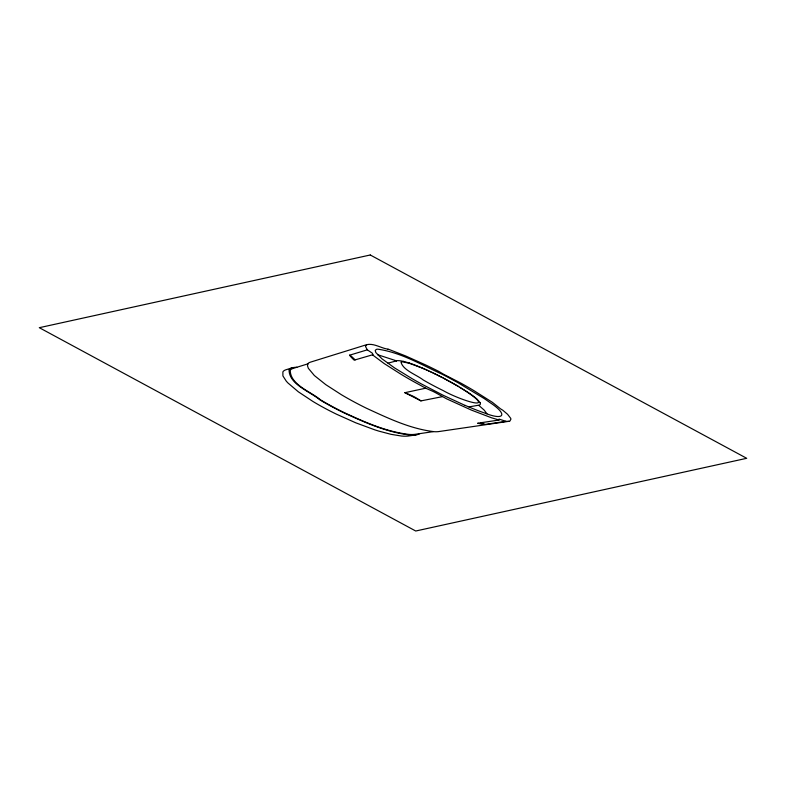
<?xml version="1.0" encoding="UTF-8"?>
<svg xmlns="http://www.w3.org/2000/svg" width="786" height="786" viewBox="0 0 786 786"><rect width="100%" height="100%" fill="white"/><g stroke="black" fill="none" stroke-linecap="round" stroke-linejoin="round"><path stroke-width="1.18" d="M355.174 359.87L351.44 356.323A23.482 7.526 18.7 0 0 349.593 355.193L367.327 349.839L372.299 353.169L373.095 354.8A2.073 0.668 18.7 0 1 372.485 354.83L354.201 360.145A55.433 17.773 18.7 0 1 349.534 355.184M308.161 363.466L307.454 365.618L308.318 368.27L314.361 375.531L325.758 384.629L341.35 394.69A158.232 50.726 18.7 0 0 366.305 408.17C388.068 418.181 410.42 428.979 434.501 431.71A22.499 7.212 18.7 0 0 438.804 431.563L508.817 421.325A9.707 3.115 18.7 0 0 509.937 421.021L510.929 419.144A21.291 6.828 18.7 0 0 510.586 418.152L507.589 414.31L502.775 410.213A30.625 9.815 18.7 0 1 500.505 408.818L492.409 402.344L473.585 390.436A261.011 83.68 18.7 0 0 461.146 383.273L445.927 375.443A47.494 15.229 18.7 0 1 443.245 374.038L438.843 371.444A221.456 71.005 18.7 0 0 425.481 364.881L405.674 355.97L388.392 349.21C381.289 348.453 374.45 343.069 366.836 344.632L310.352 362.179A22.499 7.212 18.7 0 0 308.161 363.466M388.304 349.387L387.567 349.426M366.836 344.632L365.451 346.39L367.327 349.839M296.862 367.259A25.093 8.047 18.7 0 0 291.95 367.897L286.035 369.734A28.424 9.108 18.7 0 0 282.881 371.916L282.901 375.905L286.202 381.043A68.176 21.861 18.7 0 0 287.99 383.008L298.326 391.792L312.857 401.42A131.753 42.238 18.7 0 0 336.565 414.232L355.793 422.829L374.539 429.755A68.176 21.861 18.7 0 0 378.97 431.15L391.094 434.344L401.597 436.043A28.414 9.108 18.7 0 0 408.671 435.975L416 434.894A25.073 8.037 18.7 0 0 419.734 433.626M293.099 368.428L307.866 363.859M387.989 363.161L396.508 360.862M442.233 396.684L420.972 400.889L404.888 392.695L425.707 388.196L433.086 391.438A46.551 14.924 18.7 0 1 436.544 393.246L446.527 398.797L471.276 410.046L491.663 417.838L499.071 420.019L498.972 419.193A1.641 0.531 18.7 0 1 499.179 419.135L505.997 421.335A10.906 3.498 18.7 0 0 508.827 421.325M468.977 406.902L478.625 405.212L484.097 410.027L486.956 413.78M499.071 420.019L477.613 423.241A21.183 6.789 18.7 0 0 484.913 424.469L505.997 421.335M433.341 431.632L415.096 434.314A26.439 8.479 18.7 0 1 409.074 434.422C386.191 431.74 364.763 422.111 344.052 412.542A135.339 43.387 18.7 0 1 320.442 399.789C311.158 391.792 290.034 384.698 290.26 370.255A26.439 8.479 18.7 0 1 293.09 368.418M403.346 361.354L409.093 362.975M377.467 354.643L396.488 360.862M480.58 422.789L481.808 423.202A15.7 5.03 18.7 0 1 484.864 424.44M404.888 392.695L412.178 395.8A39.133 12.547 18.7 0 1 415.539 397.539L420.972 400.889M420.775 367.504L409.133 363.22L402.403 361.835A5.492 1.759 18.7 0 0 400.988 362.1C402.982 370.304 416.609 374.765 423.261 379.992A145.017 46.492 18.7 0 0 435.051 386.476A134.278 43.053 18.7 0 0 443.225 390.603C460.675 400.555 502.637 414.035 459.938 387.39M422.396 368.182L415.794 365.392A42.051 13.48 18.7 0 0 409.093 362.975M420.903 367.455L424.037 368.88M422.671 368.202L425.707 369.607M465.115 405.429L443.009 395.201L421.984 384.256A247.806 79.445 18.7 0 1 412.257 378.764L394.641 367.966L381.957 358.799L375.816 352.541L375.207 350.448L376.376 349.377A8.901 2.849 18.7 0 1 377.742 349.171C400.614 352.364 421.237 364.625 441.938 374.165A242.933 77.883 18.7 0 1 457.973 382.703L483.96 398.404A140.979 45.205 18.7 0 1 489.757 402.442C507.776 414.094 505.211 421.227 484.461 412.964A88.13 28.257 18.7 0 1 465.184 405.389M424.469 368.988L427.397 370.363M426.297 369.793L429.107 371.139M428.144 370.638L436.063 374.441M429.942 371.464L430.816 371.866M431.681 372.279L432.555 372.692M433.43 373.114L443.108 378.007A150.961 48.398 18.7 0 1 456.774 385.513L467.621 392.116M436.947 374.824L442.223 377.486M443.088 377.928L458.739 386.584M425.707 388.196L413.112 381.318A252.945 81.096 18.7 0 1 401.214 374.391L384.187 363.564L372.485 354.83M480.099 402.648L477.033 399.121A44.173 14.158 18.7 0 0 475.992 398.227A71.202 22.823 18.7 0 0 467.552 392.116M416 434.904A26.921 8.626 18.7 0 1 409.87 435.002C386.614 432.271 364.832 422.485 343.777 412.758A137.56 44.104 18.7 0 1 319.764 399.789C310.323 391.654 288.855 384.452 289.071 369.764A26.901 8.626 18.7 0 1 291.94 367.897M479.961 402.629A11.417 3.665 18.7 0 1 478.851 405.33M396.35 360.764A11.102 3.557 18.7 0 1 403.365 361.403M370.275 254.988L39.3 327.693L415.725 531.012L746.7 458.307L370.275 254.988"/></g></svg>
